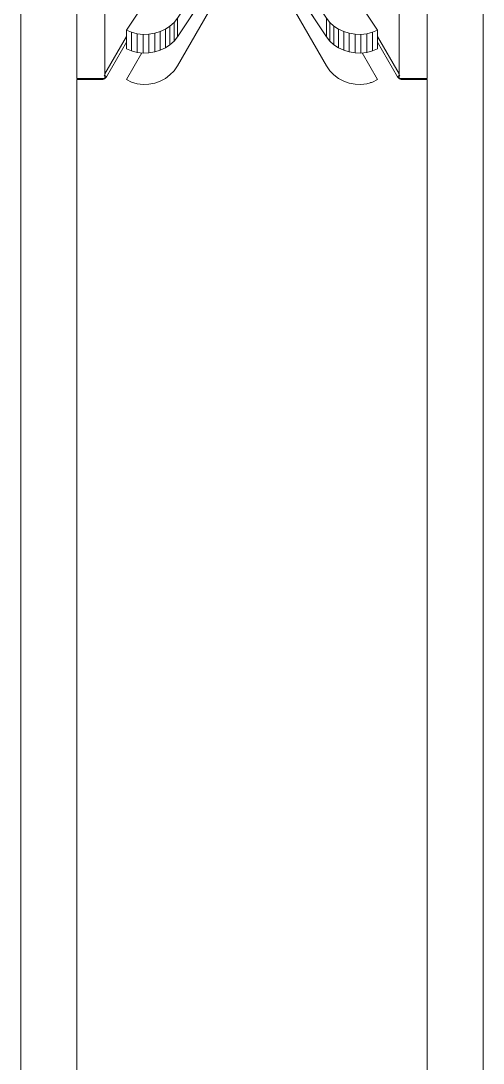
# Model space of a CAD drawing. Header units: centimetres. Extents: x 710 to 12582, y -437 to 1921.
# Drawn here: x 3775.15 to 3795.96, y 115.41 to 162.3 of the extents above; entities that cross this region are included whole.
import ezdxf

# ---------------------------------------------------------------- set-up
doc = ezdxf.new("R2010")
doc.units = ezdxf.units.CM
doc.layers.add('G-IMPT', color=7, linetype='Continuous', lineweight=9)
doc.layers.add('M-EQPM', color=7, linetype='Continuous', lineweight=9)

# ---------------------------------------------------------------- blocks, each defined once
blk = doc.blocks.new('EQ-01-016 - EQ-01-016_dwg_Agrupar_1562-1515954-Sección 4')
at = {"layer": 'G-IMPT'}
for p, q in [((3784.931, 164.981), (3785.061, 165.098)), ((3785.061, 165.098), (3784.931, 164.981)), ((3785.061, 165.098), (3785.213, 165.186)), ((3785.213, 165.186), (3785.061, 165.098)), ((3785.213, 165.186), (3785.38, 165.241)), ((3785.38, 165.241), (3785.213, 165.186)), ((3785.38, 165.241), (3785.555, 165.259)), ((3785.555, 165.259), (3785.73, 165.241)), ((3785.73, 165.241), (3785.897, 165.186)), ((3785.897, 165.186), (3786.049, 165.098)), ((3786.049, 165.098), (3786.179, 164.981)), ((3782.195, 160.279), (3784.828, 164.839)), ((3784.828, 164.839), (3782.195, 160.279)), ((3784.828, 164.839), (3784.931, 164.981)), ((3784.931, 164.981), (3784.828, 164.839)), ((3786.179, 164.981), (3786.283, 164.839)), ((3786.283, 164.839), (3788.915, 160.279)), ((3780.592, 160.862), (3779.9, 159.664)), ((3779.9, 159.664), (3780.592, 160.862)), ((3790.519, 160.862), (3791.21, 159.664)), ((3790.519, 160.862), (3791.21, 159.664)), ((3781.864, 159.871), (3782.046, 160.062)), ((3781.864, 159.871), (3782.046, 160.062)), ((3782.046, 160.062), (3782.195, 160.279)), ((3782.195, 160.279), (3782.046, 160.062)), ((3788.915, 160.279), (3789.064, 160.062)), ((3788.915, 160.279), (3789.064, 160.062)), ((3789.064, 160.062), (3789.246, 159.871)), ((3780.138, 159.551), (3779.9, 159.664)), ((3779.9, 159.664), (3780.138, 159.551)), ((3780.138, 159.551), (3780.391, 159.476)), ((3780.391, 159.476), (3780.138, 159.551)), ((3780.391, 159.476), (3780.652, 159.442)), ((3780.652, 159.442), (3780.391, 159.476)), ((3780.916, 159.448), (3781.175, 159.496)), ((3781.175, 159.496), (3780.916, 159.448)), ((3781.175, 159.496), (3781.424, 159.584)), ((3781.424, 159.584), (3781.175, 159.496)), ((3781.424, 159.584), (3781.655, 159.71)), ((3781.655, 159.71), (3781.424, 159.584)), ((3781.655, 159.71), (3781.864, 159.871)), ((3781.864, 159.871), (3781.655, 159.71)), ((3789.246, 159.871), (3789.455, 159.71)), ((3789.246, 159.871), (3789.455, 159.71)), ((3789.455, 159.71), (3789.687, 159.584)), ((3789.687, 159.584), (3789.455, 159.71)), ((3789.687, 159.584), (3789.935, 159.496)), ((3789.935, 159.496), (3789.687, 159.584)), ((3789.935, 159.496), (3790.194, 159.448)), ((3789.935, 159.496), (3790.194, 159.448)), ((3790.458, 159.442), (3790.719, 159.476)), ((3790.458, 159.442), (3790.719, 159.476)), ((3790.458, 159.442), (3790.719, 159.476)), ((3790.719, 159.476), (3790.458, 159.442)), ((3790.719, 159.476), (3790.972, 159.551)), ((3790.719, 159.476), (3790.972, 159.551)), ((3790.972, 159.551), (3790.719, 159.476)), ((3790.719, 159.476), (3790.972, 159.551)), ((3791.21, 159.664), (3790.972, 159.551)), ((3790.972, 159.551), (3791.21, 159.664)), ((3791.21, 159.664), (3790.972, 159.551)), ((3790.972, 159.551), (3791.21, 159.664)), ((3790.972, 159.551), (3791.21, 159.664)), ((3780.652, 159.442), (3780.916, 159.448)), ((3780.652, 159.442), (3780.916, 159.448)), ((3790.194, 159.448), (3790.458, 159.442)), ((3790.458, 159.442), (3790.194, 159.448))]:
    blk.add_line(p, q, dxfattribs=at)
at = {"layer": 'G-IMPT', "flags": 128}
for points in [[(3780.592, 160.862), (3779.9, 159.664), (3780.138, 159.551), (3780.391, 159.476), (3780.652, 159.442), (3780.916, 159.448), (3781.175, 159.496), (3781.424, 159.584), (3781.655, 159.71), (3781.864, 159.871), (3782.046, 160.062), (3782.195, 160.279), (3784.828, 164.839), (3784.931, 164.981), (3785.061, 165.098), (3785.213, 165.186), (3785.38, 165.241), (3785.555, 165.259), (3785.73, 165.241), (3785.897, 165.186), (3786.049, 165.098), (3786.179, 164.981), (3786.283, 164.839), (3788.915, 160.279), (3789.064, 160.062)], [(3785.38, 165.241), (3785.555, 165.259), (3785.73, 165.241), (3785.897, 165.186), (3786.049, 165.098)], [(3788.915, 160.279), (3786.283, 164.839), (3786.179, 164.981), (3786.049, 165.098)], [(3789.246, 159.871), (3789.064, 160.062), (3789.246, 159.871), (3789.455, 159.71), (3789.687, 159.584), (3789.935, 159.496), (3790.194, 159.448), (3790.458, 159.442), (3790.719, 159.476), (3790.972, 159.551), (3791.21, 159.664), (3790.519, 160.862)], [(3790.458, 159.442), (3790.719, 159.476), (3790.972, 159.551), (3790.719, 159.476), (3790.972, 159.551), (3790.719, 159.476)], [(3791.21, 159.664), (3790.972, 159.551), (3791.21, 159.664), (3790.972, 159.551)]]:
    blk.add_lwpolyline(points, dxfattribs=at)
blk = doc.blocks.new('EQ-01-016 - EQ-01-016_dwg_Agrupar_1347-1515964-Sección 4')
at = {"layer": 'G-IMPT'}
for p, q in [((3777.67, 179.662), (3777.67, 186.592)), ((3778.93, 186.592), (3777.67, 186.592)), ((3777.67, 179.662), (3777.67, 186.592)), ((3778.93, 186.592), (3777.67, 186.592)), ((3778.93, 186.592), (3778.93, 179.662)), ((3777.67, 166.642), (3777.67, 179.662)), ((3777.67, 179.662), (3778.93, 179.662)), ((3778.93, 166.642), (3778.93, 179.662)), ((3777.67, 159.712), (3777.67, 166.642)), ((3778.93, 166.642), (3777.67, 166.642)), ((3777.67, 159.712), (3777.67, 166.642)), ((3777.67, 166.642), (3778.93, 166.642)), ((3778.93, 166.642), (3778.93, 159.712)), ((3778.93, 166.642), (3778.93, 159.712)), ((3777.67, 159.712), (3778.93, 159.712)), ((3777.67, 159.712), (3778.93, 159.712))]:
    blk.add_line(p, q, dxfattribs=at)
at = {"layer": 'G-IMPT', "flags": 128}
for points in [[(3778.93, 186.592), (3778.93, 179.662), (3778.93, 186.592), (3777.67, 186.592), (3777.67, 179.662), (3778.93, 179.662)], [(3778.93, 179.662), (3778.93, 166.642), (3777.67, 166.642), (3777.67, 179.662)], [(3777.67, 166.642), (3777.67, 179.662), (3778.93, 179.662), (3778.93, 166.642)], [(3778.93, 166.642), (3778.93, 159.712), (3777.67, 159.712), (3777.67, 166.642)]]:
    blk.add_lwpolyline(points, dxfattribs=at)
blk = doc.blocks.new('EQ-01-016 - EQ-01-016_dwg_Agrupar_1323-1515970-Sección 4')
at = {"layer": 'G-IMPT'}
for p, q in [((3783.214, 166.858), (3779.9, 161.888)), ((3784.828, 166.369), (3784.931, 166.492)), ((3784.931, 166.492), (3784.828, 166.369)), ((3784.931, 166.492), (3785.061, 166.594)), ((3784.931, 166.492), (3784.931, 165.652)), ((3785.061, 166.594), (3785.213, 166.67)), ((3785.213, 166.67), (3785.061, 166.594)), ((3785.061, 166.594), (3785.061, 165.754)), ((3785.213, 166.67), (3785.38, 166.717)), ((3785.38, 166.717), (3785.213, 166.67)), ((3785.213, 166.67), (3785.213, 165.83)), ((3785.38, 166.717), (3785.555, 166.733)), ((3785.38, 166.692), (3785.38, 165.877)), ((3785.555, 166.733), (3785.73, 166.717)), ((3785.555, 166.692), (3785.555, 165.893)), ((3785.73, 166.717), (3785.897, 166.67)), ((3785.73, 166.692), (3785.73, 165.877)), ((3785.897, 166.67), (3786.049, 166.594)), ((3785.897, 166.67), (3785.897, 165.83)), ((3786.049, 166.594), (3786.179, 166.492)), ((3786.049, 166.594), (3786.049, 165.754)), ((3786.179, 166.492), (3786.283, 166.369)), ((3786.179, 166.492), (3786.179, 165.652)), ((3787.931, 166.806), (3791.21, 161.888)), ((3787.931, 166.806), (3791.21, 161.888)), ((3782.195, 162.421), (3784.828, 166.369)), ((3784.828, 166.369), (3782.195, 162.421)), ((3784.828, 166.369), (3784.828, 165.529)), ((3786.283, 166.369), (3788.915, 162.421)), ((3786.283, 166.369), (3786.283, 165.529)), ((3784.828, 165.529), (3784.931, 165.652)), ((3784.931, 165.652), (3785.061, 165.754)), ((3785.061, 165.754), (3785.213, 165.83)), ((3785.213, 165.83), (3785.38, 165.877)), ((3785.38, 165.877), (3785.555, 165.893)), ((3785.555, 165.893), (3785.73, 165.877)), ((3785.73, 165.877), (3785.897, 165.83)), ((3785.897, 165.83), (3786.049, 165.754)), ((3786.049, 165.754), (3786.179, 165.652)), ((3786.179, 165.652), (3786.283, 165.529)), ((3782.195, 161.581), (3784.828, 165.529)), ((3786.283, 165.529), (3788.915, 161.581)), ((3782.046, 162.232), (3782.195, 162.421)), ((3782.195, 162.421), (3782.195, 161.581)), ((3788.915, 162.421), (3789.064, 162.232)), ((3788.915, 162.421), (3788.915, 161.581)), ((3788.915, 162.421), (3789.064, 162.232)), ((3789.064, 162.232), (3788.915, 162.421)), ((3779.9, 161.888), (3779.9, 161.048)), ((3780.138, 161.79), (3779.9, 161.888)), ((3781.175, 161.743), (3781.424, 161.819)), ((3781.175, 161.743), (3781.424, 161.819)), ((3781.424, 161.819), (3781.655, 161.928)), ((3781.424, 161.819), (3781.424, 160.979)), ((3781.655, 161.928), (3781.864, 162.067)), ((3781.655, 161.928), (3781.655, 161.088)), ((3781.864, 162.067), (3782.046, 162.232)), ((3781.864, 162.067), (3781.864, 161.227)), ((3782.046, 162.232), (3782.046, 161.392)), ((3789.064, 162.232), (3789.246, 162.067)), ((3789.064, 162.232), (3789.064, 161.392)), ((3789.246, 162.067), (3789.455, 161.928)), ((3789.246, 162.067), (3789.246, 161.227)), ((3789.455, 161.928), (3789.687, 161.819)), ((3789.455, 161.928), (3789.455, 161.088)), ((3789.687, 161.819), (3789.935, 161.743)), ((3789.687, 161.819), (3789.687, 160.979)), ((3791.21, 161.888), (3790.972, 161.79)), ((3791.21, 161.888), (3791.21, 161.048)), ((3780.138, 161.79), (3780.391, 161.725)), ((3780.138, 161.79), (3780.138, 160.95)), ((3780.138, 161.79), (3780.391, 161.725)), ((3780.391, 161.725), (3780.138, 161.79)), ((3780.391, 161.725), (3780.652, 161.695)), ((3780.391, 161.725), (3780.391, 160.885)), ((3780.391, 161.725), (3780.652, 161.695)), ((3780.652, 161.695), (3780.916, 161.701)), ((3780.652, 161.695), (3780.916, 161.701)), ((3780.652, 161.695), (3780.916, 161.701)), ((3780.652, 161.695), (3780.652, 160.855)), ((3780.916, 161.701), (3781.175, 161.743)), ((3780.916, 161.701), (3781.175, 161.743)), ((3781.175, 161.743), (3780.916, 161.701)), ((3780.916, 161.701), (3780.916, 160.861)), ((3781.175, 161.743), (3781.175, 160.903)), ((3781.864, 161.227), (3782.046, 161.392)), ((3782.195, 161.581), (3782.046, 161.392)), ((3788.915, 161.581), (3789.064, 161.392)), ((3789.064, 161.392), (3789.246, 161.227)), ((3789.935, 161.743), (3790.194, 161.701)), ((3789.935, 161.743), (3789.935, 160.903)), ((3790.194, 161.701), (3789.935, 161.743)), ((3790.194, 161.701), (3790.458, 161.695)), ((3790.194, 161.701), (3790.194, 160.861)), ((3790.458, 161.695), (3790.719, 161.725)), ((3790.458, 161.695), (3790.719, 161.725)), ((3790.719, 161.725), (3790.458, 161.695)), ((3790.458, 161.695), (3790.458, 160.855)), ((3790.719, 161.725), (3790.972, 161.79)), ((3790.719, 161.725), (3790.972, 161.79)), ((3790.719, 161.725), (3790.719, 160.885)), ((3790.972, 161.79), (3790.972, 160.95)), ((3779.9, 161.048), (3780.138, 160.95)), ((3780.391, 160.885), (3780.138, 160.95)), ((3780.391, 160.885), (3780.652, 160.855)), ((3780.652, 160.855), (3780.916, 160.861)), ((3780.916, 160.861), (3781.175, 160.903)), ((3781.175, 160.903), (3781.424, 160.979)), ((3781.424, 160.979), (3781.655, 161.088)), ((3781.655, 161.088), (3781.864, 161.227)), ((3789.246, 161.227), (3789.455, 161.088)), ((3789.455, 161.088), (3789.687, 160.979)), ((3789.935, 160.903), (3789.687, 160.979)), ((3789.935, 160.903), (3790.194, 160.861)), ((3790.458, 160.855), (3790.194, 160.861)), ((3790.458, 160.855), (3790.719, 160.885)), ((3790.719, 160.885), (3790.972, 160.95)), ((3790.972, 160.95), (3791.21, 161.048))]:
    blk.add_line(p, q, dxfattribs=at)
at = {"layer": 'G-IMPT', "flags": 128}
for points in [[(3783.214, 166.858), (3779.9, 161.888), (3780.138, 161.79)], [(3779.9, 161.048), (3779.9, 161.888), (3783.214, 166.858)], [(3781.655, 161.928), (3781.864, 162.067), (3782.046, 162.232), (3782.195, 162.421), (3784.828, 166.369), (3784.931, 166.492), (3785.061, 166.594), (3785.213, 166.67), (3785.38, 166.717), (3785.555, 166.733), (3785.73, 166.717), (3785.897, 166.67), (3786.049, 166.594), (3786.179, 166.492), (3786.283, 166.369), (3788.915, 162.421)], [(3784.828, 166.369), (3784.828, 165.529), (3784.931, 165.652), (3785.061, 165.754), (3785.061, 166.594), (3784.931, 166.492)], [(3785.061, 166.594), (3785.061, 165.754), (3785.213, 165.83), (3785.213, 166.67)], [(3785.213, 166.67), (3785.213, 165.83), (3785.38, 165.877), (3785.38, 166.692)], [(3785.38, 166.717), (3785.555, 166.733), (3785.73, 166.717), (3785.897, 166.67), (3786.049, 166.594), (3786.049, 165.754), (3786.179, 165.652), (3786.179, 166.492)], [(3785.555, 166.692), (3785.555, 165.893), (3785.38, 165.877), (3785.38, 166.692)], [(3785.73, 166.692), (3785.73, 165.877), (3785.555, 165.893), (3785.555, 166.692)], [(3785.897, 166.67), (3785.897, 165.83), (3785.73, 165.877), (3785.73, 166.692)], [(3786.179, 166.492), (3786.049, 166.594), (3786.049, 165.754), (3785.897, 165.83), (3785.897, 166.67)], [(3788.915, 162.421), (3788.915, 161.581), (3786.283, 165.529), (3786.283, 166.369), (3786.283, 165.529), (3786.179, 165.652), (3786.179, 166.492)], [(3786.179, 166.492), (3786.283, 166.369), (3788.915, 162.421)], [(3790.972, 161.79), (3791.21, 161.888), (3787.931, 166.806)], [(3782.195, 162.421), (3782.195, 161.581), (3782.195, 162.421), (3782.046, 162.232), (3782.046, 161.392), (3782.195, 161.581), (3784.828, 165.529), (3784.828, 166.369)], [(3779.9, 161.048), (3780.138, 160.95), (3780.391, 160.885), (3780.652, 160.855), (3780.916, 160.861), (3781.175, 160.903), (3781.424, 160.979), (3781.655, 161.088), (3781.864, 161.227), (3782.046, 161.392), (3782.195, 161.581), (3784.828, 165.529), (3784.931, 165.652), (3785.061, 165.754), (3785.213, 165.83), (3785.38, 165.877), (3785.555, 165.893), (3785.73, 165.877), (3785.897, 165.83), (3786.049, 165.754), (3786.179, 165.652), (3786.283, 165.529), (3788.915, 161.581), (3789.064, 161.392), (3789.246, 161.227)], [(3788.915, 162.421), (3788.915, 161.581), (3789.064, 161.392), (3789.064, 162.232)], [(3780.138, 161.79), (3780.138, 160.95), (3779.9, 161.048), (3779.9, 161.888), (3780.138, 161.79)], [(3781.175, 161.743), (3781.424, 161.819), (3781.655, 161.928)], [(3781.424, 161.819), (3781.424, 160.979), (3781.175, 160.903), (3781.175, 161.743)], [(3781.655, 161.928), (3781.864, 162.067), (3781.864, 161.227), (3781.655, 161.088), (3781.655, 161.928), (3781.424, 161.819), (3781.424, 160.979), (3781.655, 161.088), (3781.655, 161.928)], [(3789.246, 162.067), (3789.064, 162.232), (3789.246, 162.067), (3789.455, 161.928), (3789.687, 161.819), (3789.935, 161.743)], [(3789.064, 162.232), (3789.064, 161.392), (3789.246, 161.227), (3789.246, 162.067)], [(3789.935, 161.743), (3789.687, 161.819), (3789.687, 160.979), (3789.935, 160.903), (3790.194, 160.861), (3790.194, 161.701)], [(3791.21, 161.888), (3791.21, 161.048), (3791.21, 161.888), (3790.972, 161.79)], [(3780.138, 161.79), (3780.138, 160.95), (3780.391, 160.885), (3780.652, 160.855), (3780.652, 161.695), (3780.391, 161.725)], [(3780.916, 161.701), (3780.916, 160.861), (3780.652, 160.855), (3780.652, 161.695)], [(3780.916, 161.701), (3780.916, 160.861), (3781.175, 160.903), (3781.175, 161.743)], [(3789.935, 161.743), (3790.194, 161.701), (3790.458, 161.695)], [(3790.458, 161.695), (3790.194, 161.701), (3790.194, 160.861), (3790.458, 160.855), (3790.719, 160.885), (3790.719, 161.725)], [(3790.972, 161.79), (3790.972, 160.95), (3791.21, 161.048)], [(3789.246, 161.227), (3789.455, 161.088), (3789.687, 160.979), (3789.935, 160.903), (3790.194, 160.861), (3790.458, 160.855), (3790.719, 160.885), (3790.972, 160.95), (3791.21, 161.048)]]:
    blk.add_lwpolyline(points, dxfattribs=at)
for points in [[(3784.931, 166.492), (3784.931, 165.652)], [(3782.046, 162.232), (3782.046, 161.392), (3781.864, 161.227), (3781.864, 162.067)], [(3789.687, 161.819), (3789.455, 161.928), (3789.455, 161.088), (3789.246, 161.227), (3789.246, 162.067), (3789.455, 161.928), (3789.455, 161.088), (3789.687, 160.979)], [(3780.391, 161.725), (3780.391, 160.885)], [(3789.935, 161.743), (3789.935, 160.903)], [(3790.458, 161.695), (3790.458, 160.855)], [(3790.972, 161.79), (3790.972, 160.95), (3790.719, 160.885), (3790.719, 161.725)]]:
    blk.add_lwpolyline(points, close=True, dxfattribs=at)
blk = doc.blocks.new('EQ-01-016 - EQ-01-016_dwg_Agrupar_1345-1515984-Sección 4')
at = {"layer": 'G-IMPT'}
for p, q in [((3792.18, 179.662), (3792.18, 186.592)), ((3793.44, 186.592), (3792.18, 186.592)), ((3792.18, 179.662), (3792.18, 186.592)), ((3793.44, 186.592), (3792.18, 186.592)), ((3793.44, 186.592), (3793.44, 179.662)), ((3792.18, 166.642), (3792.18, 179.662)), ((3792.18, 179.662), (3793.44, 179.662)), ((3793.44, 166.642), (3793.44, 179.662)), ((3792.18, 159.712), (3792.18, 166.642)), ((3793.44, 166.642), (3792.18, 166.642)), ((3792.18, 159.712), (3792.18, 166.642)), ((3792.18, 166.642), (3793.44, 166.642)), ((3793.44, 166.642), (3793.44, 159.712)), ((3793.44, 166.642), (3793.44, 159.712)), ((3792.18, 159.712), (3793.44, 159.712)), ((3792.18, 159.712), (3793.44, 159.712))]:
    blk.add_line(p, q, dxfattribs=at)
at = {"layer": 'G-IMPT', "flags": 128}
for points in [[(3793.44, 186.592), (3793.44, 179.662), (3793.44, 186.592), (3792.18, 186.592), (3792.18, 179.662), (3793.44, 179.662)], [(3793.44, 179.662), (3793.44, 166.642), (3792.18, 166.642), (3792.18, 179.662)], [(3792.18, 166.642), (3792.18, 179.662), (3793.44, 179.662), (3793.44, 166.642)], [(3793.44, 166.642), (3793.44, 159.712), (3792.18, 159.712), (3792.18, 166.642)]]:
    blk.add_lwpolyline(points, dxfattribs=at)
blk = doc.blocks.new('EQ-01-016 - EQ-01-016_dwg_Agrupar_269-1515997-Sección 4')
at = {"layer": 'G-IMPT'}
for p, q in [((3775.15, 94.252), (3775.15, 186.592)), ((3775.15, 94.252), (3775.15, 186.592)), ((3795.96, 94.252), (3795.96, 186.592)), ((3795.96, 94.252), (3795.96, 186.592)), ((3778.93, 159.916), (3779.9, 161.596)), ((3778.93, 159.916), (3779.9, 161.596)), ((3778.93, 159.916), (3779.9, 161.596)), ((3779.9, 161.344), (3779.003, 159.79)), ((3779.9, 161.344), (3779.003, 159.79)), ((3779.9, 161.344), (3779.003, 159.79)), ((3791.21, 161.597), (3792.18, 159.916)), ((3791.21, 161.596), (3792.18, 159.916)), ((3792.18, 159.916), (3791.21, 161.596)), ((3792.107, 159.79), (3791.21, 161.344)), ((3792.107, 159.79), (3791.21, 161.344)), ((3792.107, 159.79), (3791.21, 161.344)), ((3777.67, 94.252), (3777.67, 159.664)), ((3777.67, 159.664), (3778.785, 159.664)), ((3777.67, 159.664), (3777.67, 94.252)), ((3777.67, 159.664), (3777.67, 94.252)), ((3777.67, 159.664), (3778.785, 159.664)), ((3778.785, 159.664), (3777.67, 159.664)), ((3778.837, 159.67), (3778.785, 159.664)), ((3778.887, 159.686), (3778.837, 159.67)), ((3778.933, 159.712), (3778.887, 159.686)), ((3778.887, 159.686), (3778.933, 159.712)), ((3778.894, 159.853), (3779.003, 159.79)), ((3778.972, 159.748), (3778.933, 159.712)), ((3779.003, 159.79), (3778.972, 159.748)), ((3792.107, 159.79), (3792.216, 159.853)), ((3792.138, 159.748), (3792.107, 159.79)), ((3792.138, 159.748), (3792.107, 159.79)), ((3792.177, 159.712), (3792.138, 159.748)), ((3792.177, 159.712), (3792.223, 159.686)), ((3792.223, 159.686), (3792.273, 159.67)), ((3792.273, 159.67), (3792.223, 159.686)), ((3792.273, 159.67), (3792.325, 159.664)), ((3792.273, 159.67), (3792.325, 159.664)), ((3793.44, 159.664), (3792.325, 159.664)), ((3792.325, 159.664), (3793.44, 159.664)), ((3792.325, 159.664), (3793.44, 159.664)), ((3793.44, 94.252), (3793.44, 159.664)), ((3793.44, 159.664), (3793.44, 94.252)), ((3793.44, 159.664), (3793.44, 94.252))]:
    blk.add_line(p, q, dxfattribs=at)
at = {"layer": 'G-IMPT', "flags": 128}
for points in [[(3775.15, 94.252), (3775.15, 186.592), (3777.67, 186.592)], [(3795.96, 94.252), (3795.96, 186.592), (3793.44, 186.592)], [(3778.887, 159.686), (3778.837, 159.67), (3778.785, 159.664)], [(3779.003, 159.79), (3778.972, 159.748), (3778.933, 159.712)], [(3792.223, 159.686), (3792.177, 159.712), (3792.138, 159.748)]]:
    blk.add_lwpolyline(points, dxfattribs=at)
blk = doc.blocks.new('EQ-01-016 - EQ-01-016_dwg_Agrupar_1391-1516016-Sección 4')
at = {"layer": 'G-IMPT'}
for p, q in [((3790.458, 159.442), (3790.719, 159.476)), ((3790.458, 159.442), (3790.719, 159.476)), ((3790.458, 159.442), (3790.719, 159.476)), ((3790.719, 159.476), (3790.458, 159.442)), ((3790.719, 159.476), (3790.972, 159.551)), ((3790.719, 159.476), (3790.972, 159.551)), ((3790.972, 159.551), (3790.719, 159.476)), ((3790.719, 159.476), (3790.972, 159.551)), ((3791.21, 159.664), (3790.972, 159.551)), ((3790.972, 159.551), (3791.21, 159.664)), ((3791.21, 159.664), (3790.972, 159.551)), ((3790.972, 159.551), (3791.21, 159.664)), ((3790.972, 159.551), (3791.21, 159.664))]:
    blk.add_line(p, q, dxfattribs=at)
at = {"layer": 'G-IMPT', "flags": 128}
for points in [[(3790.458, 159.442), (3790.719, 159.476), (3790.972, 159.551), (3791.21, 159.664)], [(3790.458, 159.442), (3790.719, 159.476), (3790.972, 159.551), (3790.719, 159.476), (3790.972, 159.551), (3790.719, 159.476)], [(3791.21, 159.664), (3790.972, 159.551), (3791.21, 159.664), (3790.972, 159.551)]]:
    blk.add_lwpolyline(points, dxfattribs=at)
blk = doc.blocks.new('EQ-01-016 - EQ-01-016_dwg_Agrupar_1374-1516020-Sección 4')
at = {"layer": 'G-IMPT'}
for p, q in [((3790.458, 159.442), (3790.719, 159.476)), ((3790.458, 159.442), (3790.719, 159.476)), ((3790.458, 159.442), (3790.719, 159.476)), ((3790.719, 159.476), (3790.458, 159.442)), ((3790.719, 159.476), (3790.972, 159.551)), ((3790.719, 159.476), (3790.972, 159.551)), ((3790.972, 159.551), (3790.719, 159.476)), ((3790.719, 159.476), (3790.972, 159.551)), ((3791.21, 159.664), (3790.972, 159.551)), ((3790.972, 159.551), (3791.21, 159.664)), ((3791.21, 159.664), (3790.972, 159.551)), ((3790.972, 159.551), (3791.21, 159.664)), ((3790.972, 159.551), (3791.21, 159.664))]:
    blk.add_line(p, q, dxfattribs=at)
at = {"layer": 'G-IMPT', "flags": 128}
for points in [[(3790.458, 159.442), (3790.719, 159.476), (3790.972, 159.551), (3791.21, 159.664)], [(3790.458, 159.442), (3790.719, 159.476), (3790.972, 159.551), (3790.719, 159.476), (3790.972, 159.551), (3790.719, 159.476)], [(3791.21, 159.664), (3790.972, 159.551), (3791.21, 159.664), (3790.972, 159.551)]]:
    blk.add_lwpolyline(points, dxfattribs=at)
blk = doc.blocks.new('EQ-01-016 - EQ-01-016_dwg_Agrupar_1362-1516021-Sección 4')
at = {"layer": 'G-IMPT'}
for p, q in [((3790.458, 159.442), (3790.719, 159.476)), ((3790.458, 159.442), (3790.719, 159.476)), ((3790.458, 159.442), (3790.719, 159.476)), ((3790.719, 159.476), (3790.458, 159.442)), ((3790.719, 159.476), (3790.972, 159.551)), ((3790.719, 159.476), (3790.972, 159.551)), ((3790.972, 159.551), (3790.719, 159.476)), ((3790.719, 159.476), (3790.972, 159.551)), ((3791.21, 159.664), (3790.972, 159.551)), ((3790.972, 159.551), (3791.21, 159.664)), ((3791.21, 159.664), (3790.972, 159.551)), ((3790.972, 159.551), (3791.21, 159.664)), ((3790.972, 159.551), (3791.21, 159.664))]:
    blk.add_line(p, q, dxfattribs=at)
at = {"layer": 'G-IMPT', "flags": 128}
for points in [[(3790.458, 159.442), (3790.719, 159.476), (3790.972, 159.551), (3791.21, 159.664)], [(3790.458, 159.442), (3790.719, 159.476), (3790.972, 159.551), (3790.719, 159.476), (3790.972, 159.551), (3790.719, 159.476)], [(3791.21, 159.664), (3790.972, 159.551), (3791.21, 159.664), (3790.972, 159.551)]]:
    blk.add_lwpolyline(points, dxfattribs=at)
blk = doc.blocks.new('EQ-01-016 - EQ-01-016_dwg_Agrupar_1370-1516029-Sección 4')
at = {"layer": 'G-IMPT'}
for p, q in [((3790.458, 159.442), (3790.719, 159.476)), ((3790.458, 159.442), (3790.719, 159.476)), ((3790.458, 159.442), (3790.719, 159.476)), ((3790.719, 159.476), (3790.458, 159.442)), ((3790.719, 159.476), (3790.972, 159.551)), ((3790.719, 159.476), (3790.972, 159.551)), ((3790.972, 159.551), (3790.719, 159.476)), ((3790.719, 159.476), (3790.972, 159.551)), ((3791.21, 159.664), (3790.972, 159.551)), ((3790.972, 159.551), (3791.21, 159.664)), ((3791.21, 159.664), (3790.972, 159.551)), ((3790.972, 159.551), (3791.21, 159.664)), ((3790.972, 159.551), (3791.21, 159.664))]:
    blk.add_line(p, q, dxfattribs=at)
at = {"layer": 'G-IMPT', "flags": 128}
for points in [[(3790.458, 159.442), (3790.719, 159.476), (3790.972, 159.551), (3791.21, 159.664)], [(3790.458, 159.442), (3790.719, 159.476), (3790.972, 159.551), (3790.719, 159.476), (3790.972, 159.551), (3790.719, 159.476)], [(3791.21, 159.664), (3790.972, 159.551), (3791.21, 159.664), (3790.972, 159.551)]]:
    blk.add_lwpolyline(points, dxfattribs=at)
blk = doc.blocks.new('EQ-01-016 - EQ-01-016_dwg_Agrupar_1375-1516030-Sección 4')
at = {"layer": 'G-IMPT'}
for p, q in [((3790.458, 159.442), (3790.719, 159.476)), ((3790.458, 159.442), (3790.719, 159.476)), ((3790.458, 159.442), (3790.719, 159.476)), ((3790.719, 159.476), (3790.458, 159.442)), ((3790.719, 159.476), (3790.972, 159.551)), ((3790.719, 159.476), (3790.972, 159.551)), ((3790.972, 159.551), (3790.719, 159.476)), ((3790.719, 159.476), (3790.972, 159.551)), ((3791.21, 159.664), (3790.972, 159.551)), ((3790.972, 159.551), (3791.21, 159.664)), ((3791.21, 159.664), (3790.972, 159.551)), ((3790.972, 159.551), (3791.21, 159.664)), ((3790.972, 159.551), (3791.21, 159.664))]:
    blk.add_line(p, q, dxfattribs=at)
at = {"layer": 'G-IMPT', "flags": 128}
for points in [[(3790.458, 159.442), (3790.719, 159.476), (3790.972, 159.551), (3791.21, 159.664)], [(3790.458, 159.442), (3790.719, 159.476), (3790.972, 159.551), (3790.719, 159.476), (3790.972, 159.551), (3790.719, 159.476)], [(3791.21, 159.664), (3790.972, 159.551), (3791.21, 159.664), (3790.972, 159.551)]]:
    blk.add_lwpolyline(points, dxfattribs=at)
blk = doc.blocks.new('EQ-01-016 - EQ-01-016_dwg_Agrupar_1376-1516031-Sección 4')
at = {"layer": 'G-IMPT'}
for p, q in [((3790.458, 159.442), (3790.719, 159.476)), ((3790.458, 159.442), (3790.719, 159.476)), ((3790.458, 159.442), (3790.719, 159.476)), ((3790.719, 159.476), (3790.458, 159.442)), ((3790.719, 159.476), (3790.972, 159.551)), ((3790.719, 159.476), (3790.972, 159.551)), ((3790.972, 159.551), (3790.719, 159.476)), ((3790.719, 159.476), (3790.972, 159.551)), ((3791.21, 159.664), (3790.972, 159.551)), ((3790.972, 159.551), (3791.21, 159.664)), ((3791.21, 159.664), (3790.972, 159.551)), ((3790.972, 159.551), (3791.21, 159.664)), ((3790.972, 159.551), (3791.21, 159.664))]:
    blk.add_line(p, q, dxfattribs=at)
at = {"layer": 'G-IMPT', "flags": 128}
for points in [[(3790.458, 159.442), (3790.719, 159.476), (3790.972, 159.551), (3791.21, 159.664)], [(3790.458, 159.442), (3790.719, 159.476), (3790.972, 159.551), (3790.719, 159.476), (3790.972, 159.551), (3790.719, 159.476)], [(3791.21, 159.664), (3790.972, 159.551), (3791.21, 159.664), (3790.972, 159.551)]]:
    blk.add_lwpolyline(points, dxfattribs=at)
blk = doc.blocks.new('EQ-01-016 - EQ-01-016_dwg_Agrupar_1400-1516033-Sección 4')
at = {"layer": 'G-IMPT'}
for p, q in [((3790.458, 159.442), (3790.719, 159.476)), ((3790.458, 159.442), (3790.719, 159.476)), ((3790.458, 159.442), (3790.719, 159.476)), ((3790.719, 159.476), (3790.458, 159.442)), ((3790.719, 159.476), (3790.972, 159.551)), ((3790.719, 159.476), (3790.972, 159.551)), ((3790.972, 159.551), (3790.719, 159.476)), ((3790.719, 159.476), (3790.972, 159.551)), ((3791.21, 159.664), (3790.972, 159.551)), ((3790.972, 159.551), (3791.21, 159.664)), ((3791.21, 159.664), (3790.972, 159.551)), ((3790.972, 159.551), (3791.21, 159.664)), ((3790.972, 159.551), (3791.21, 159.664))]:
    blk.add_line(p, q, dxfattribs=at)
at = {"layer": 'G-IMPT', "flags": 128}
for points in [[(3790.458, 159.442), (3790.719, 159.476), (3790.972, 159.551), (3791.21, 159.664)], [(3790.458, 159.442), (3790.719, 159.476), (3790.972, 159.551), (3790.719, 159.476), (3790.972, 159.551), (3790.719, 159.476)], [(3791.21, 159.664), (3790.972, 159.551), (3791.21, 159.664), (3790.972, 159.551)]]:
    blk.add_lwpolyline(points, dxfattribs=at)
blk = doc.blocks.new('EQ-01-016 - EQ-01-016_dwg_Agrupar_1402-1516036-Sección 4')
at = {"layer": 'G-IMPT'}
for p, q in [((3790.458, 159.442), (3790.719, 159.476)), ((3790.458, 159.442), (3790.719, 159.476)), ((3790.458, 159.442), (3790.719, 159.476)), ((3790.719, 159.476), (3790.458, 159.442)), ((3790.719, 159.476), (3790.972, 159.551)), ((3790.719, 159.476), (3790.972, 159.551)), ((3790.972, 159.551), (3790.719, 159.476)), ((3790.719, 159.476), (3790.972, 159.551)), ((3791.21, 159.664), (3790.972, 159.551)), ((3790.972, 159.551), (3791.21, 159.664)), ((3791.21, 159.664), (3790.972, 159.551)), ((3790.972, 159.551), (3791.21, 159.664)), ((3790.972, 159.551), (3791.21, 159.664))]:
    blk.add_line(p, q, dxfattribs=at)
at = {"layer": 'G-IMPT', "flags": 128}
for points in [[(3790.458, 159.442), (3790.719, 159.476), (3790.972, 159.551), (3791.21, 159.664)], [(3790.458, 159.442), (3790.719, 159.476), (3790.972, 159.551), (3790.719, 159.476), (3790.972, 159.551), (3790.719, 159.476)], [(3791.21, 159.664), (3790.972, 159.551), (3791.21, 159.664), (3790.972, 159.551)]]:
    blk.add_lwpolyline(points, dxfattribs=at)
blk = doc.blocks.new('EQ-01-016 - EQ-01-016_dwg_Agrupar_1398-1516037-Sección 4')
at = {"layer": 'G-IMPT'}
for p, q in [((3790.458, 159.442), (3790.719, 159.476)), ((3790.458, 159.442), (3790.719, 159.476)), ((3790.458, 159.442), (3790.719, 159.476)), ((3790.719, 159.476), (3790.458, 159.442)), ((3790.719, 159.476), (3790.972, 159.551)), ((3790.719, 159.476), (3790.972, 159.551)), ((3790.972, 159.551), (3790.719, 159.476)), ((3790.719, 159.476), (3790.972, 159.551)), ((3791.21, 159.664), (3790.972, 159.551)), ((3790.972, 159.551), (3791.21, 159.664)), ((3791.21, 159.664), (3790.972, 159.551)), ((3790.972, 159.551), (3791.21, 159.664)), ((3790.972, 159.551), (3791.21, 159.664))]:
    blk.add_line(p, q, dxfattribs=at)
at = {"layer": 'G-IMPT', "flags": 128}
for points in [[(3790.458, 159.442), (3790.719, 159.476), (3790.972, 159.551), (3791.21, 159.664)], [(3790.458, 159.442), (3790.719, 159.476), (3790.972, 159.551), (3790.719, 159.476), (3790.972, 159.551), (3790.719, 159.476)], [(3791.21, 159.664), (3790.972, 159.551), (3791.21, 159.664), (3790.972, 159.551)]]:
    blk.add_lwpolyline(points, dxfattribs=at)
blk = doc.blocks.new('EQ-01-016 - EQ-01-016_dwg_Agrupar_1407-1516042-Sección 4')
at = {"layer": 'G-IMPT'}
for p, q in [((3790.458, 159.442), (3790.719, 159.476)), ((3790.719, 159.476), (3790.458, 159.442)), ((3790.719, 159.476), (3790.972, 159.551)), ((3790.719, 159.476), (3790.972, 159.551)), ((3790.972, 159.551), (3790.895, 159.528)), ((3791.21, 159.664), (3790.972, 159.551)), ((3791.21, 159.664), (3790.972, 159.551))]:
    blk.add_line(p, q, dxfattribs=at)
at = {"layer": 'G-IMPT', "flags": 128}
blk.add_lwpolyline([(3790.458, 159.442), (3790.719, 159.476), (3790.972, 159.551), (3791.21, 159.664)], dxfattribs=at)
blk.add_lwpolyline([(3790.895, 159.528), (3790.972, 159.551)], close=True, dxfattribs=at)
blk = doc.blocks.new('EQ-01-016 - EQ-01-016_dwg_Agrupar_1408-1516044-Sección 4')
at = {"layer": 'G-IMPT'}
for p, q in [((3790.458, 159.442), (3790.719, 159.476)), ((3790.458, 159.442), (3790.719, 159.476)), ((3790.458, 159.442), (3790.719, 159.476)), ((3790.719, 159.476), (3790.458, 159.442)), ((3790.719, 159.476), (3790.972, 159.551)), ((3790.719, 159.476), (3790.972, 159.551)), ((3790.972, 159.551), (3790.719, 159.476)), ((3790.719, 159.476), (3790.972, 159.551)), ((3791.21, 159.664), (3790.972, 159.551)), ((3790.972, 159.551), (3791.21, 159.664)), ((3791.21, 159.664), (3790.972, 159.551)), ((3790.972, 159.551), (3791.21, 159.664)), ((3790.972, 159.551), (3791.21, 159.664))]:
    blk.add_line(p, q, dxfattribs=at)
at = {"layer": 'G-IMPT', "flags": 128}
for points in [[(3790.458, 159.442), (3790.719, 159.476), (3790.972, 159.551), (3791.21, 159.664)], [(3790.458, 159.442), (3790.719, 159.476), (3790.972, 159.551), (3790.719, 159.476), (3790.972, 159.551), (3790.719, 159.476)], [(3791.21, 159.664), (3790.972, 159.551), (3791.21, 159.664), (3790.972, 159.551)]]:
    blk.add_lwpolyline(points, dxfattribs=at)
blk = doc.blocks.new('EQ-01-016 - EQ-01-016_dwg_Agrupar_1413-1516047-Sección 4')
at = {"layer": 'G-IMPT'}
for p, q in [((3790.458, 159.442), (3790.719, 159.476)), ((3790.458, 159.442), (3790.719, 159.476)), ((3790.458, 159.442), (3790.719, 159.476)), ((3790.719, 159.476), (3790.458, 159.442)), ((3790.719, 159.476), (3790.972, 159.551)), ((3790.719, 159.476), (3790.972, 159.551)), ((3790.972, 159.551), (3790.719, 159.476)), ((3790.719, 159.476), (3790.972, 159.551)), ((3791.21, 159.664), (3790.972, 159.551)), ((3790.972, 159.551), (3791.21, 159.664)), ((3791.21, 159.664), (3790.972, 159.551)), ((3790.972, 159.551), (3791.21, 159.664)), ((3790.972, 159.551), (3791.21, 159.664))]:
    blk.add_line(p, q, dxfattribs=at)
at = {"layer": 'G-IMPT', "flags": 128}
for points in [[(3790.458, 159.442), (3790.719, 159.476), (3790.972, 159.551), (3791.21, 159.664)], [(3790.458, 159.442), (3790.719, 159.476), (3790.972, 159.551), (3790.719, 159.476), (3790.972, 159.551), (3790.719, 159.476)], [(3791.21, 159.664), (3790.972, 159.551), (3791.21, 159.664), (3790.972, 159.551)]]:
    blk.add_lwpolyline(points, dxfattribs=at)
blk = doc.blocks.new('EQ-01-016 - EQ-01-016_dwg_Agrupar_1410-1516049-Sección 4')
at = {"layer": 'G-IMPT'}
for p, q in [((3790.458, 159.442), (3790.719, 159.476)), ((3790.458, 159.442), (3790.719, 159.476)), ((3790.458, 159.442), (3790.719, 159.476)), ((3790.719, 159.476), (3790.458, 159.442)), ((3790.719, 159.476), (3790.972, 159.551)), ((3790.719, 159.476), (3790.972, 159.551)), ((3790.972, 159.551), (3790.719, 159.476)), ((3790.719, 159.476), (3790.972, 159.551)), ((3791.21, 159.664), (3790.972, 159.551)), ((3790.972, 159.551), (3791.21, 159.664)), ((3791.21, 159.664), (3790.972, 159.551)), ((3790.972, 159.551), (3791.21, 159.664)), ((3790.972, 159.551), (3791.21, 159.664))]:
    blk.add_line(p, q, dxfattribs=at)
at = {"layer": 'G-IMPT', "flags": 128}
for points in [[(3790.458, 159.442), (3790.719, 159.476), (3790.972, 159.551), (3791.21, 159.664)], [(3790.458, 159.442), (3790.719, 159.476), (3790.972, 159.551), (3790.719, 159.476), (3790.972, 159.551), (3790.719, 159.476)], [(3791.21, 159.664), (3790.972, 159.551), (3791.21, 159.664), (3790.972, 159.551)]]:
    blk.add_lwpolyline(points, dxfattribs=at)
blk = doc.blocks.new('EQ-01-016 - EQ-01-016_dwg_Agrupar_1411-1516051-Sección 4')
at = {"layer": 'G-IMPT'}
for p, q in [((3790.458, 159.442), (3790.719, 159.476)), ((3790.458, 159.442), (3790.719, 159.476)), ((3790.458, 159.442), (3790.719, 159.476)), ((3790.719, 159.476), (3790.458, 159.442)), ((3790.719, 159.476), (3790.972, 159.551)), ((3790.719, 159.476), (3790.972, 159.551)), ((3790.972, 159.551), (3790.719, 159.476)), ((3790.719, 159.476), (3790.972, 159.551)), ((3791.21, 159.664), (3790.972, 159.551)), ((3790.972, 159.551), (3791.21, 159.664)), ((3791.21, 159.664), (3790.972, 159.551)), ((3790.972, 159.551), (3791.21, 159.664)), ((3790.972, 159.551), (3791.21, 159.664))]:
    blk.add_line(p, q, dxfattribs=at)
at = {"layer": 'G-IMPT', "flags": 128}
for points in [[(3790.458, 159.442), (3790.719, 159.476), (3790.972, 159.551), (3791.21, 159.664)], [(3790.458, 159.442), (3790.719, 159.476), (3790.972, 159.551), (3790.719, 159.476), (3790.972, 159.551), (3790.719, 159.476)], [(3791.21, 159.664), (3790.972, 159.551), (3791.21, 159.664), (3790.972, 159.551)]]:
    blk.add_lwpolyline(points, dxfattribs=at)
blk = doc.blocks.new('EQ-01-016 - EQ-01-016_dwg_Agrupar_1415-1516052-Sección 4')
at = {"layer": 'G-IMPT'}
for p, q in [((3790.458, 159.442), (3790.719, 159.476)), ((3790.458, 159.442), (3790.719, 159.476)), ((3790.458, 159.442), (3790.719, 159.476)), ((3790.719, 159.476), (3790.458, 159.442)), ((3790.719, 159.476), (3790.972, 159.551)), ((3790.719, 159.476), (3790.972, 159.551)), ((3790.972, 159.551), (3790.719, 159.476)), ((3790.719, 159.476), (3790.972, 159.551)), ((3791.21, 159.664), (3790.972, 159.551)), ((3790.972, 159.551), (3791.21, 159.664)), ((3791.21, 159.664), (3790.972, 159.551)), ((3790.972, 159.551), (3791.21, 159.664)), ((3790.972, 159.551), (3791.21, 159.664))]:
    blk.add_line(p, q, dxfattribs=at)
at = {"layer": 'G-IMPT', "flags": 128}
for points in [[(3790.458, 159.442), (3790.719, 159.476), (3790.972, 159.551), (3791.21, 159.664)], [(3790.458, 159.442), (3790.719, 159.476), (3790.972, 159.551), (3790.719, 159.476), (3790.972, 159.551), (3790.719, 159.476)], [(3791.21, 159.664), (3790.972, 159.551), (3791.21, 159.664), (3790.972, 159.551)]]:
    blk.add_lwpolyline(points, dxfattribs=at)
blk = doc.blocks.new('EQ-01-016 - EQ-01-016_dwg_Agrupar_1426-1516055-Sección 4')
at = {"layer": 'G-IMPT'}
for p, q in [((3790.458, 159.442), (3790.719, 159.476)), ((3790.458, 159.442), (3790.719, 159.476)), ((3790.458, 159.442), (3790.719, 159.476)), ((3790.719, 159.476), (3790.458, 159.442)), ((3790.719, 159.476), (3790.972, 159.551)), ((3790.719, 159.476), (3790.972, 159.551)), ((3790.972, 159.551), (3790.719, 159.476)), ((3790.719, 159.476), (3790.972, 159.551)), ((3791.21, 159.664), (3790.972, 159.551)), ((3790.972, 159.551), (3791.21, 159.664)), ((3791.21, 159.664), (3790.972, 159.551)), ((3790.972, 159.551), (3791.21, 159.664)), ((3790.972, 159.551), (3791.21, 159.664))]:
    blk.add_line(p, q, dxfattribs=at)
at = {"layer": 'G-IMPT', "flags": 128}
for points in [[(3790.458, 159.442), (3790.719, 159.476), (3790.972, 159.551), (3791.21, 159.664)], [(3790.458, 159.442), (3790.719, 159.476), (3790.972, 159.551), (3790.719, 159.476), (3790.972, 159.551), (3790.719, 159.476)], [(3791.21, 159.664), (3790.972, 159.551), (3791.21, 159.664), (3790.972, 159.551)]]:
    blk.add_lwpolyline(points, dxfattribs=at)
blk = doc.blocks.new('EQ-01-016 - EQ-01-016_dwg_Agrupar_1432-1516056-Sección 4')
at = {"layer": 'G-IMPT'}
for p, q in [((3790.458, 159.442), (3790.719, 159.476)), ((3790.458, 159.442), (3790.719, 159.476)), ((3790.458, 159.442), (3790.719, 159.476)), ((3790.719, 159.476), (3790.458, 159.442)), ((3790.719, 159.476), (3790.972, 159.551)), ((3790.719, 159.476), (3790.972, 159.551)), ((3790.972, 159.551), (3790.719, 159.476)), ((3790.719, 159.476), (3790.972, 159.551)), ((3791.21, 159.664), (3790.972, 159.551)), ((3790.972, 159.551), (3791.21, 159.664)), ((3791.21, 159.664), (3790.972, 159.551)), ((3790.972, 159.551), (3791.21, 159.664)), ((3790.972, 159.551), (3791.21, 159.664))]:
    blk.add_line(p, q, dxfattribs=at)
at = {"layer": 'G-IMPT', "flags": 128}
for points in [[(3790.458, 159.442), (3790.719, 159.476), (3790.972, 159.551), (3791.21, 159.664)], [(3790.458, 159.442), (3790.719, 159.476), (3790.972, 159.551), (3790.719, 159.476), (3790.972, 159.551), (3790.719, 159.476)], [(3791.21, 159.664), (3790.972, 159.551), (3791.21, 159.664), (3790.972, 159.551)]]:
    blk.add_lwpolyline(points, dxfattribs=at)
blk = doc.blocks.new('EQ-01-016 - EQ-01-016_dwg_Agrupar_1417-1516061-Sección 4')
at = {"layer": 'G-IMPT'}
for p, q in [((3790.458, 159.442), (3790.719, 159.476)), ((3790.458, 159.442), (3790.719, 159.476)), ((3790.458, 159.442), (3790.719, 159.476)), ((3790.719, 159.476), (3790.458, 159.442)), ((3790.719, 159.476), (3790.972, 159.551)), ((3790.719, 159.476), (3790.972, 159.551)), ((3790.972, 159.551), (3790.719, 159.476)), ((3790.719, 159.476), (3790.972, 159.551)), ((3791.21, 159.664), (3790.972, 159.551)), ((3790.972, 159.551), (3791.21, 159.664)), ((3791.21, 159.664), (3790.972, 159.551)), ((3790.972, 159.551), (3791.21, 159.664)), ((3790.972, 159.551), (3791.21, 159.664))]:
    blk.add_line(p, q, dxfattribs=at)
at = {"layer": 'G-IMPT', "flags": 128}
for points in [[(3790.458, 159.442), (3790.719, 159.476), (3790.972, 159.551), (3791.21, 159.664)], [(3790.458, 159.442), (3790.719, 159.476), (3790.972, 159.551), (3790.719, 159.476), (3790.972, 159.551), (3790.719, 159.476)], [(3791.21, 159.664), (3790.972, 159.551), (3791.21, 159.664), (3790.972, 159.551)]]:
    blk.add_lwpolyline(points, dxfattribs=at)
blk = doc.blocks.new('EQ-01-016 - EQ-01-016_dwg_Agrupar_1421-1516067-Sección 4')
at = {"layer": 'G-IMPT'}
for p, q in [((3790.458, 159.442), (3790.719, 159.476)), ((3790.458, 159.442), (3790.719, 159.476)), ((3790.458, 159.442), (3790.719, 159.476)), ((3790.719, 159.476), (3790.458, 159.442)), ((3790.719, 159.476), (3790.972, 159.551)), ((3790.719, 159.476), (3790.972, 159.551)), ((3790.972, 159.551), (3790.719, 159.476)), ((3790.719, 159.476), (3790.972, 159.551)), ((3791.21, 159.664), (3790.972, 159.551)), ((3790.972, 159.551), (3791.21, 159.664)), ((3791.21, 159.664), (3790.972, 159.551)), ((3790.972, 159.551), (3791.21, 159.664)), ((3790.972, 159.551), (3791.21, 159.664))]:
    blk.add_line(p, q, dxfattribs=at)
at = {"layer": 'G-IMPT', "flags": 128}
for points in [[(3790.458, 159.442), (3790.719, 159.476), (3790.972, 159.551), (3791.21, 159.664)], [(3790.458, 159.442), (3790.719, 159.476), (3790.972, 159.551), (3790.719, 159.476), (3790.972, 159.551), (3790.719, 159.476)], [(3791.21, 159.664), (3790.972, 159.551), (3791.21, 159.664), (3790.972, 159.551)]]:
    blk.add_lwpolyline(points, dxfattribs=at)
blk = doc.blocks.new('EQ-01-016 - EQ-01-016_dwg_Agrupar_1427-1516069-Sección 4')
at = {"layer": 'G-IMPT'}
for p, q in [((3790.458, 159.442), (3790.719, 159.476)), ((3790.458, 159.442), (3790.719, 159.476)), ((3790.458, 159.442), (3790.719, 159.476)), ((3790.719, 159.476), (3790.458, 159.442)), ((3790.719, 159.476), (3790.972, 159.551)), ((3790.719, 159.476), (3790.972, 159.551)), ((3790.972, 159.551), (3790.719, 159.476)), ((3790.719, 159.476), (3790.972, 159.551)), ((3791.21, 159.664), (3790.972, 159.551)), ((3790.972, 159.551), (3791.21, 159.664)), ((3791.21, 159.664), (3790.972, 159.551)), ((3790.972, 159.551), (3791.21, 159.664)), ((3790.972, 159.551), (3791.21, 159.664))]:
    blk.add_line(p, q, dxfattribs=at)
at = {"layer": 'G-IMPT', "flags": 128}
for points in [[(3790.458, 159.442), (3790.719, 159.476), (3790.972, 159.551), (3791.21, 159.664)], [(3790.458, 159.442), (3790.719, 159.476), (3790.972, 159.551), (3790.719, 159.476), (3790.972, 159.551), (3790.719, 159.476)], [(3791.21, 159.664), (3790.972, 159.551), (3791.21, 159.664), (3790.972, 159.551)]]:
    blk.add_lwpolyline(points, dxfattribs=at)
blk = doc.blocks.new('EQ-01-016 - EQ-01-016_dwg_Agrupar_1437-1516073-Sección 4')
at = {"layer": 'G-IMPT'}
for p, q in [((3790.458, 159.442), (3790.719, 159.476)), ((3790.458, 159.442), (3790.719, 159.476)), ((3790.458, 159.442), (3790.719, 159.476)), ((3790.719, 159.476), (3790.458, 159.442)), ((3790.719, 159.476), (3790.972, 159.551)), ((3790.719, 159.476), (3790.972, 159.551)), ((3790.972, 159.551), (3790.719, 159.476)), ((3790.719, 159.476), (3790.972, 159.551)), ((3791.21, 159.664), (3790.972, 159.551)), ((3790.972, 159.551), (3791.21, 159.664)), ((3791.21, 159.664), (3790.972, 159.551)), ((3790.972, 159.551), (3791.21, 159.664)), ((3790.972, 159.551), (3791.21, 159.664))]:
    blk.add_line(p, q, dxfattribs=at)
at = {"layer": 'G-IMPT', "flags": 128}
for points in [[(3790.458, 159.442), (3790.719, 159.476), (3790.972, 159.551), (3791.21, 159.664)], [(3790.458, 159.442), (3790.719, 159.476), (3790.972, 159.551), (3790.719, 159.476), (3790.972, 159.551), (3790.719, 159.476)], [(3791.21, 159.664), (3790.972, 159.551), (3791.21, 159.664), (3790.972, 159.551)]]:
    blk.add_lwpolyline(points, dxfattribs=at)
blk = doc.blocks.new('EQ-01-016 - EQ-01-016_dwg_Agrupar_1436-1516078-Sección 4')
at = {"layer": 'G-IMPT'}
for p, q in [((3790.458, 159.442), (3790.719, 159.476)), ((3790.458, 159.442), (3790.719, 159.476)), ((3790.458, 159.442), (3790.719, 159.476)), ((3790.719, 159.476), (3790.458, 159.442)), ((3790.719, 159.476), (3790.972, 159.551)), ((3790.719, 159.476), (3790.972, 159.551)), ((3790.972, 159.551), (3790.719, 159.476)), ((3790.719, 159.476), (3790.972, 159.551)), ((3791.21, 159.664), (3790.972, 159.551)), ((3790.972, 159.551), (3791.21, 159.664)), ((3791.21, 159.664), (3790.972, 159.551)), ((3790.972, 159.551), (3791.21, 159.664)), ((3790.972, 159.551), (3791.21, 159.664))]:
    blk.add_line(p, q, dxfattribs=at)
at = {"layer": 'G-IMPT', "flags": 128}
for points in [[(3790.458, 159.442), (3790.719, 159.476), (3790.972, 159.551), (3791.21, 159.664)], [(3790.458, 159.442), (3790.719, 159.476), (3790.972, 159.551), (3790.719, 159.476), (3790.972, 159.551), (3790.719, 159.476)], [(3791.21, 159.664), (3790.972, 159.551), (3791.21, 159.664), (3790.972, 159.551)]]:
    blk.add_lwpolyline(points, dxfattribs=at)
blk = doc.blocks.new('EQ-01-016 - EQ-01-016_dwg_Agrupar_1058-1516158-Sección 4')
for name in ['EQ-01-016 - EQ-01-016_dwg_Agrupar_269-1515997-Sección 4', 'EQ-01-016 - EQ-01-016_dwg_Agrupar_1347-1515964-Sección 4', 'EQ-01-016 - EQ-01-016_dwg_Agrupar_1345-1515984-Sección 4', 'EQ-01-016 - EQ-01-016_dwg_Agrupar_1323-1515970-Sección 4', 'EQ-01-016 - EQ-01-016_dwg_Agrupar_1562-1515954-Sección 4', 'EQ-01-016 - EQ-01-016_dwg_Agrupar_1391-1516016-Sección 4', 'EQ-01-016 - EQ-01-016_dwg_Agrupar_1374-1516020-Sección 4', 'EQ-01-016 - EQ-01-016_dwg_Agrupar_1362-1516021-Sección 4', 'EQ-01-016 - EQ-01-016_dwg_Agrupar_1370-1516029-Sección 4', 'EQ-01-016 - EQ-01-016_dwg_Agrupar_1375-1516030-Sección 4', 'EQ-01-016 - EQ-01-016_dwg_Agrupar_1376-1516031-Sección 4', 'EQ-01-016 - EQ-01-016_dwg_Agrupar_1400-1516033-Sección 4', 'EQ-01-016 - EQ-01-016_dwg_Agrupar_1402-1516036-Sección 4', 'EQ-01-016 - EQ-01-016_dwg_Agrupar_1398-1516037-Sección 4', 'EQ-01-016 - EQ-01-016_dwg_Agrupar_1407-1516042-Sección 4', 'EQ-01-016 - EQ-01-016_dwg_Agrupar_1408-1516044-Sección 4', 'EQ-01-016 - EQ-01-016_dwg_Agrupar_1413-1516047-Sección 4', 'EQ-01-016 - EQ-01-016_dwg_Agrupar_1410-1516049-Sección 4', 'EQ-01-016 - EQ-01-016_dwg_Agrupar_1411-1516051-Sección 4', 'EQ-01-016 - EQ-01-016_dwg_Agrupar_1415-1516052-Sección 4', 'EQ-01-016 - EQ-01-016_dwg_Agrupar_1426-1516055-Sección 4', 'EQ-01-016 - EQ-01-016_dwg_Agrupar_1432-1516056-Sección 4', 'EQ-01-016 - EQ-01-016_dwg_Agrupar_1417-1516061-Sección 4', 'EQ-01-016 - EQ-01-016_dwg_Agrupar_1421-1516067-Sección 4', 'EQ-01-016 - EQ-01-016_dwg_Agrupar_1427-1516069-Sección 4', 'EQ-01-016 - EQ-01-016_dwg_Agrupar_1437-1516073-Sección 4', 'EQ-01-016 - EQ-01-016_dwg_Agrupar_1436-1516078-Sección 4']:
    blk.add_blockref(name, (0, 0))
blk = doc.blocks.new('EQ-01-016 - EQ-01-016_dwg_Agrupar_448-1516422-Sección 4')
blk.add_blockref('EQ-01-016 - EQ-01-016_dwg_Agrupar_1058-1516158-Sección 4', (0, 0))
blk = doc.blocks.new('EQ-01-016 - EQ-01-016_dwg_Agrupar_449-1516423-Sección 4')
blk.add_blockref('EQ-01-016 - EQ-01-016_dwg_Agrupar_448-1516422-Sección 4', (0, 0))
blk = doc.blocks.new('EQ-01-016 - EQ-01-016_dwg-1515889-Sección 4')
blk.add_blockref('EQ-01-016 - EQ-01-016_dwg_Agrupar_449-1516423-Sección 4', (0, 0))
blk = doc.blocks.new('EQ-01-016 - EQ-01-016-1497252-Sección 4')
blk.add_blockref('EQ-01-016 - EQ-01-016_dwg-1515889-Sección 4', (0, 0))
blk = doc.blocks.new('PQ_RVR_MEP-01_ZZ_ZZ_MO_T_A_rvt-1-Sección 4')
at = {"layer": 'M-EQPM', "lineweight": 9}
blk.add_blockref('EQ-01-016 - EQ-01-016-1497252-Sección 4', (0, 0), dxfattribs=at)

msp = doc.modelspace()

# ---------------------------------------------------------------- block references
at = {"lineweight": 5}
msp.add_blockref('PQ_RVR_MEP-01_ZZ_ZZ_MO_T_A_rvt-1-Sección 4', (0, 0), dxfattribs=at)

doc.saveas('drawing.dxf')
